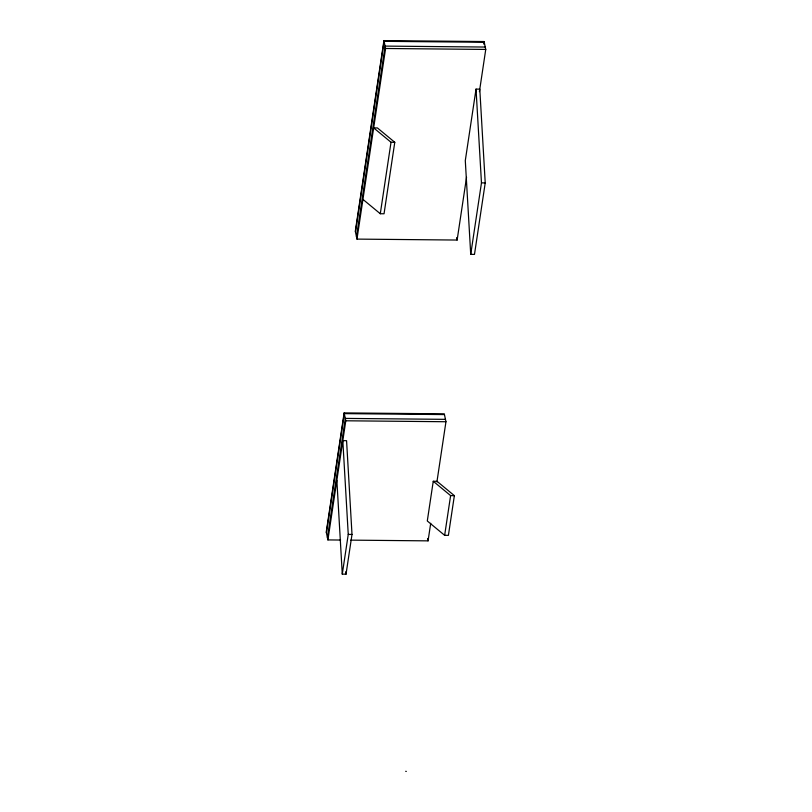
<?xml version="1.0" encoding="UTF-8"?>
<svg xmlns="http://www.w3.org/2000/svg" width="812" height="812" viewBox="0 0 812 812"><rect width="100%" height="100%" fill="white"/><g stroke="black" fill="none" stroke-linecap="round" stroke-linejoin="round"><path stroke-width="1.22" d="M479.415 91.654L485.749 49.43L484.094 41.544L383.934 40.6L355.311 231.217L356.975 239.104L457.126 240.047L466.545 177.341M355.463 231.948L384.086 41.331L484.246 42.275M356.468 236.718L385.091 46.101L485.251 47.045M356.975 239.104L385.588 48.487L383.934 40.6M436.917 481.932L445.961 421.732L444.296 413.846L344.136 412.902L326.251 532.033L327.906 539.919L340.583 540.041M326.404 532.763L344.288 413.633L444.448 414.577M327.409 537.534L345.293 418.403L445.453 419.347M327.906 539.919L345.8 420.789L344.136 412.902M380.29 213.739L391.019 142.262L373.672 127.91L377.428 127.941L394.774 142.293L384.046 213.769L380.29 213.739L362.934 199.387M342.278 574.125L348.246 534.418L342.816 440.642L346.572 440.683L352.002 534.448L346.034 574.165L342.278 574.125L336.858 480.359M476.035 89.107L465.296 160.593L470.727 254.359L474.482 254.4L485.221 182.913L479.79 89.147L476.035 89.107L481.465 182.883L470.727 254.359M483.719 44.051L484.094 41.544M433.253 481.262L427.295 520.979L444.651 535.321L448.407 535.362L454.365 495.645L437.008 481.303L433.253 481.262L450.609 495.614L454.365 495.645M350.733 540.132L428.066 540.863L430.705 523.314M444.651 535.321L450.609 495.614M385.588 48.487L485.749 49.43M391.019 142.262L394.774 142.293M481.465 182.883L485.221 182.913M345.8 420.789L445.961 421.732M348.246 534.418L352.002 534.448M406.315 771.4L405.695 771.319M456.628 237.662L457.126 240.047M427.569 538.478L428.066 540.863M345.892 571.658L346.034 574.165"/></g></svg>
